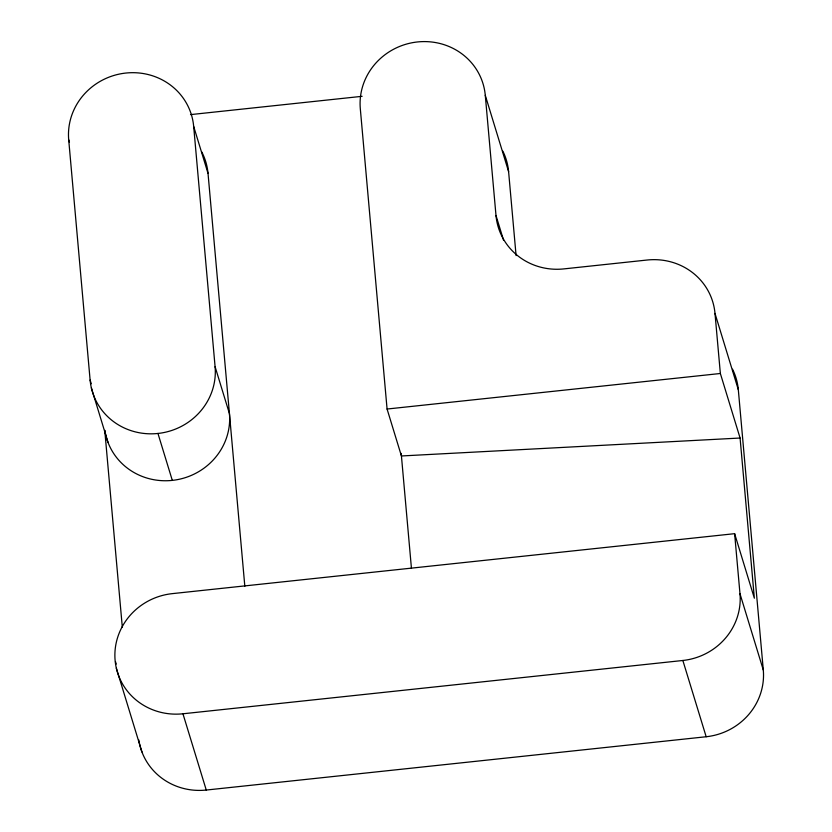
<?xml version="1.0" encoding="UTF-8"?>
<svg xmlns="http://www.w3.org/2000/svg" width="832" height="832" viewBox="0 0 832 832"><rect width="100%" height="100%" fill="white"/><g stroke="black" fill="none" stroke-linecap="round" stroke-linejoin="round"><path stroke-width="1.25" d="M190.507 114.618L362.118 96.314M516.09 255.59L508.602 171.631L485.285 95.358A62.951 60.195 -17 0 0 417.446 41.954A62.951 60.195 -17 0 0 360.308 108.69L387.078 409.032L720.356 373.495L740.085 438.027L754.354 598.208L734.625 533.676L172.234 593.642A62.951 60.195 -17 0 0 115.107 660.369A62.951 60.195 -17 0 0 182.946 713.783L206.263 790.046L706.17 736.746A62.951 60.195 -17 0 0 763.298 670.01L738.317 389.698A62.951 60.195 -17 0 0 732.545 369.21M182.946 713.783L682.854 660.483A62.951 60.195 -17 0 0 739.981 593.746L734.625 533.676M740.085 438.027L401.43 455.967L387.078 409.032M485.285 95.358L495.997 215.498A62.951 60.195 -17 0 0 563.836 268.902L647.15 260.021A62.951 60.195 -17 0 1 715 313.425L738.317 389.698M739.981 593.746L763.298 670.01M682.854 660.483L706.17 736.746M495.997 215.498L503.516 240.105M91.25 383.76L90.116 380.058L68.702 139.776A62.951 60.195 -17 0 1 125.83 73.05A62.951 60.195 -17 0 1 193.679 126.454L208.021 173.389L244.826 586.258M193.679 126.454L215.093 366.725L229.445 413.66A62.951 60.195 -17 0 1 174.054 480.178A62.951 60.195 -17 0 1 104.863 430.342M68.702 139.776L69.451 142.241M90.116 380.058A62.951 60.195 -17 0 0 157.955 433.462L172.307 480.386M91.354 387.837L107.983 442.302M115.482 661.606L116.241 664.082M116.334 668.158L141.939 751.962M715 313.425L720.356 373.495M401.201 453.378L411.445 568.35M104.811 430.862L122.314 627.214M206.263 790.046A62.951 60.195 -17 0 1 138.819 739.991M215.093 366.725A62.951 60.195 -17 0 1 157.955 433.462M502.84 151.143A62.951 60.195 -17 0 1 508.602 171.631M201.75 151.902A62.951 60.195 -17 0 1 208.021 173.389"/></g></svg>
